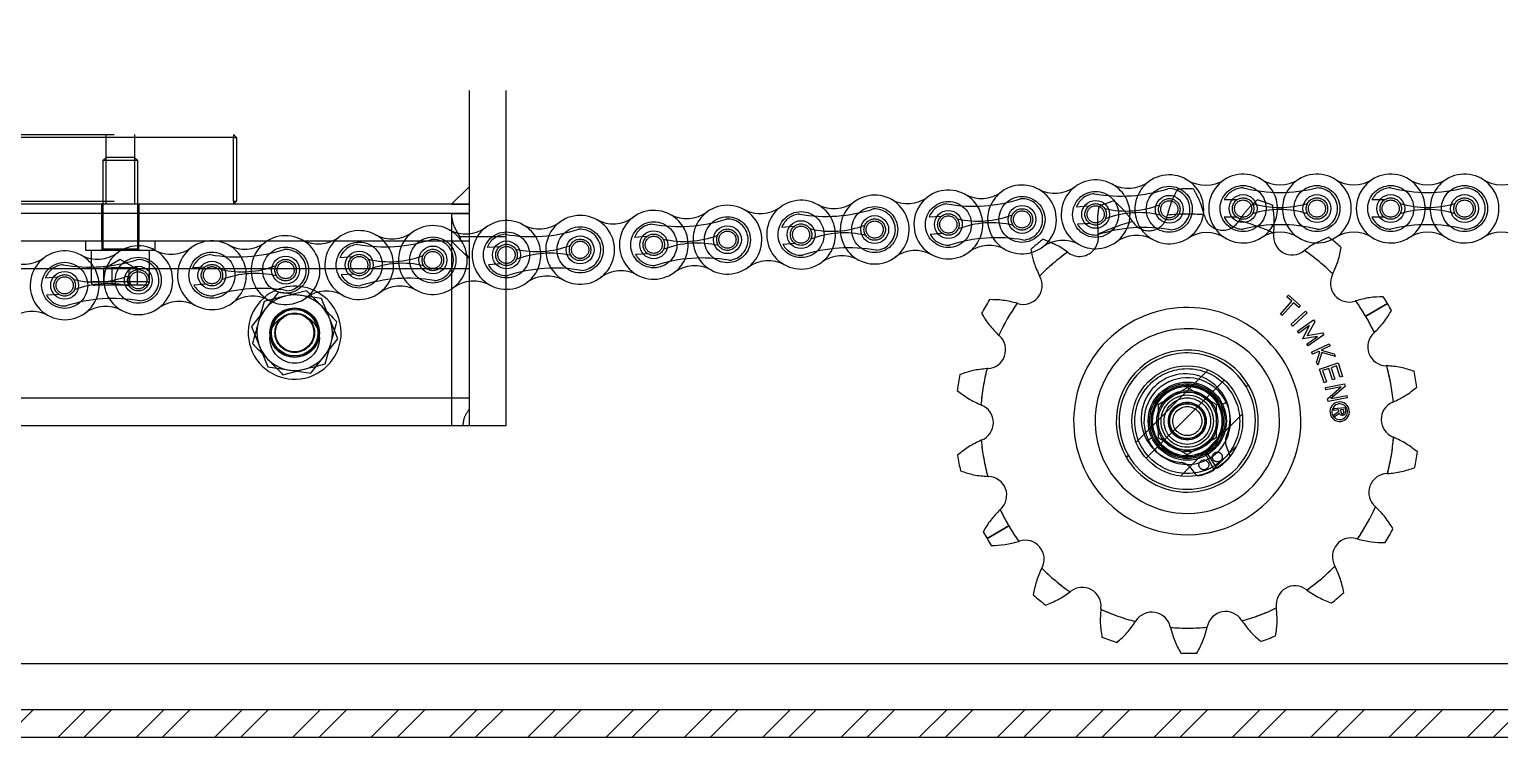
# Model space of a CAD drawing. Header units: metres. Extents: x 0 to 21025, y 0 to 14850.
# Drawn here: x 2176.4 to 2429.3, y 6190.9 to 6312.7 of the extents above; entities that cross this region are included whole.
import ezdxf

# ---------------------------------------------------------------- set-up
doc = ezdxf.new("R2010")
doc.units = ezdxf.units.M
doc.header["$LTSCALE"] = 25
doc.linetypes.add('HIDDEN2', pattern=[4.7625, 3.175, -1.5875])
for name, color, linetype in [('SHA', 7, 'Continuous'), ('SL4', 4, 'Continuous'), ('ST1', 7, 'HIDDEN2')]:
    doc.layers.add(name, color=color, linetype=linetype)
pattern_1 = [(45, (-2913.5705, 2928.034), (-6.735192, 6.735192), []), (45, (-2909.08, 2928.034), (-6.735192, 6.735192), [])]

msp = doc.modelspace()

# ---------------------------------------------------------------- hatches: boundary and pattern name
at = {"layer": 'SHA'}
h = msp.add_hatch(dxfattribs=at)
h.set_pattern_fill('ANSI32', color=256, style=0)
h.set_pattern_definition(pattern_1)
edge = h.paths.add_edge_path(flags=0)
edge.add_arc((2375.564, 6245.305), 9.525, 0, 360)
h = msp.add_hatch(dxfattribs=at)
h.set_pattern_fill('ANSI32', color=256, style=0)
h.set_pattern_definition(pattern_1)
h.paths.add_polyline_path([(1875.564, 6190.865), (2875.564, 6190.865), (2875.564, 6195.628), (1875.564, 6195.628)], flags=0)

# ---------------------------------------------------------------- linework, layer by layer
at = {"layer": 'SL4'}
for p, q in [((2216.753, 6265.886), (2215.738, 6262.273)), ((2217.559, 6266.092), (2216.753, 6265.886)), ((2224.825, 6266.922), (2226.647, 6265.056)), ((2391.618, 6263.721), (2393.566, 6265.917)), ((2393.866, 6265.651), (2391.918, 6263.455)), ((2392.691, 6266.692), (2392.963, 6266.999)), ((2393.566, 6265.917), (2392.691, 6266.692)), ((2392.963, 6266.999), (2395.011, 6265.184)), ((2394.739, 6264.877), (2393.866, 6265.651)), ((2406.271, 6263.332), (2410.008, 6265.525)), ((2391.918, 6263.455), (2391.618, 6263.721)), ((2393.437, 6261.962), (2395.904, 6264.222)), ((2396.175, 6263.926), (2393.708, 6261.666)), ((2395.011, 6265.184), (2394.739, 6264.877)), ((2395.904, 6264.222), (2396.175, 6263.926)), ((2393.708, 6261.666), (2393.437, 6261.962)), ((2394.537, 6260.774), (2397.26, 6262.719)), ((2394.77, 6260.448), (2394.537, 6260.774)), ((2396.619, 6261.766), (2394.77, 6260.448)), ((2395.434, 6259.518), (2396.619, 6261.766)), ((2397.494, 6262.391), (2396.17, 6260.016)), ((2396.17, 6260.016), (2398.846, 6260.497)), ((2397.26, 6262.719), (2397.494, 6262.391)), ((2398.846, 6260.497), (2399.077, 6260.174)), ((2227.239, 6255.145), (2228.254, 6258.757)), ((2395.46, 6259.482), (2395.434, 6259.518)), ((2397.971, 6259.872), (2395.46, 6259.482)), ((2396.124, 6258.552), (2397.971, 6259.872)), ((2396.354, 6258.229), (2396.124, 6258.552)), ((2399.077, 6260.174), (2396.354, 6258.229)), ((2396.964, 6257.154), (2399.968, 6258.627)), ((2400.144, 6258.267), (2398.614, 6257.517)), ((2399.968, 6258.627), (2400.144, 6258.267)), ((2397.14, 6256.794), (2396.964, 6257.154)), ((2398.125, 6257.277), (2397.14, 6256.794)), ((2397.826, 6255.394), (2398.391, 6257.199)), ((2398.045, 6254.947), (2397.826, 6255.394)), ((2398.72, 6257.102), (2398.045, 6254.947)), ((2398.391, 6257.199), (2398.125, 6257.277)), ((2398.614, 6257.517), (2400.83, 6256.867)), ((2401.049, 6256.42), (2398.72, 6257.102)), ((2400.83, 6256.867), (2401.049, 6256.42)), ((2219.966, 6253.289), (2223.602, 6254.217)), ((2398.333, 6254.245), (2401.504, 6255.31)), ((2399.115, 6251.915), (2398.333, 6254.245)), ((2399.914, 6254.352), (2398.85, 6253.995)), ((2398.85, 6253.995), (2399.504, 6252.046)), ((2400.568, 6252.403), (2399.914, 6254.352)), ((2401.243, 6254.799), (2400.303, 6254.483)), ((2400.303, 6254.483), (2400.957, 6252.534)), ((2401.898, 6252.849), (2401.243, 6254.799)), ((2401.504, 6255.31), (2402.287, 6252.98)), ((2402.287, 6252.98), (2401.898, 6252.849)), ((2386.098, 6251.489), (2385.677, 6251.242)), ((2399.504, 6252.046), (2399.115, 6251.915)), ((2399.331, 6251.092), (2402.617, 6251.718)), ((2399.406, 6250.698), (2399.331, 6251.092)), ((2402.057, 6251.203), (2399.406, 6250.698)), ((2399.706, 6249.124), (2402.057, 6251.203)), ((2402.706, 6251.255), (2400.282, 6249.18)), ((2400.957, 6252.534), (2400.568, 6252.403)), ((2402.617, 6251.718), (2402.706, 6251.255)), ((2399.791, 6248.678), (2399.706, 6249.124)), ((2403.077, 6249.307), (2399.791, 6248.678)), ((2400.282, 6249.18), (2403.002, 6249.701)), ((2403.002, 6249.701), (2403.077, 6249.307)), ((2400.778, 6247.48), (2402.727, 6247.654)), ((2400.807, 6247.152), (2400.778, 6247.48)), ((2401.645, 6247.227), (2400.807, 6247.152)), ((2400.836, 6246.442), (2401.669, 6246.958)), ((2400.871, 6246.045), (2400.836, 6246.442)), ((2401.746, 6246.587), (2400.871, 6246.045)), ((2401.669, 6246.958), (2401.645, 6247.227)), ((2402.444, 6247.31), (2401.956, 6247.266)), ((2401.956, 6247.266), (2401.995, 6246.825)), ((2402.257, 6246.602), (2402.285, 6246.291)), ((2402.293, 6246.292), (2402.266, 6246.603)), ((2402.483, 6246.875), (2402.444, 6247.31)), ((2402.727, 6247.654), (2402.791, 6246.929)), ((2365.452, 6239.369), (2365.03, 6239.121)), ((2341.121, 6225.085), (2344.857, 6227.279)), ((1875.564, 6203.628), (2875.564, 6203.628)), ((2875.564, 6195.628), (1875.564, 6195.628)), ((2875.564, 6190.865), (1875.564, 6190.865))]:
    msp.add_line(p, q, dxfattribs=at)
for centre, radius in [((2359.8, 6280.872), 2.399), ((2372.47, 6281.744), 2.399), ((2385.17, 6281.87), 2.399), ((2397.87, 6281.87), 2.399), ((2410.57, 6281.87), 2.398), ((2423.27, 6281.87), 2.398), ((2321.79, 6278.255), 2.398), ((2334.46, 6279.128), 2.398), ((2347.13, 6280), 2.399), ((2296.45, 6276.511), 2.399), ((2309.12, 6277.383), 2.399), ((2258.44, 6273.895), 2.398), ((2271.11, 6274.767), 2.398), ((2283.78, 6275.639), 2.399), ((2220.43, 6271.279), 2.399), ((2233.1, 6272.151), 2.399), ((2245.77, 6273.023), 2.399), ((2182.42, 6268.662), 2.398), ((2195.09, 6269.534), 2.398), ((2207.76, 6270.406), 2.398), ((2221.996, 6260.515), 4), ((2221.996, 6260.515), 3.31), ((2375.564, 6245.305), 9.525)]:
    msp.add_circle(centre, radius, dxfattribs=at)
for centre, radius, start, end in [((2347.13, 6280), 5.92, 241.5043, 126.37092), ((2359.8, 6280.872), 5.92, 61.5043, 306.37092), ((2365.449, 6291.277), 5.92, 241.5043, 306.37092), ((2372.47, 6281.744), 5.92, 241.5043, 126.37092), ((2378.72, 6291.8), 5.92, 238.13713, 303.00375), ((2385.17, 6281.87), 5.92, 57.56669, 302.43331), ((2391.52, 6291.863), 5.92, 237.56669, 302.43331), ((2397.87, 6281.87), 5.92, 237.56669, 122.43331), ((2404.22, 6291.863), 5.92, 237.56669, 302.43331), ((2410.57, 6281.87), 5.92, 57.56669, 302.43331), ((2416.92, 6291.863), 5.92, 237.56669, 302.43331), ((2423.27, 6281.87), 5.92, 237.56669, 122.43331), ((2429.62, 6291.863), 5.92, 237.56669, 302.43331), ((2309.12, 6277.383), 5.92, 61.5043, 306.37092), ((2321.79, 6278.255), 5.92, 241.5043, 126.37092), ((2327.439, 6288.661), 5.92, 241.5043, 306.37092), ((2334.46, 6279.128), 5.92, 61.5043, 306.37092), ((2340.109, 6289.533), 5.92, 241.5043, 306.37092), ((2352.779, 6290.405), 5.92, 241.5043, 306.37092), ((2271.11, 6274.767), 5.92, 241.5043, 126.37092), ((2283.78, 6275.639), 5.92, 61.5043, 306.37092), ((2289.429, 6286.045), 5.92, 241.5043, 306.37092), ((2296.45, 6276.511), 5.92, 241.5043, 126.37092), ((2302.099, 6286.917), 5.92, 241.5043, 306.37092), ((2314.769, 6287.789), 5.92, 241.5043, 306.37092), ((2245.77, 6273.023), 5.92, 241.5043, 126.37092), ((2251.419, 6283.428), 5.92, 241.5043, 306.37092), ((2258.44, 6273.895), 5.92, 61.5043, 306.37092), ((2264.089, 6284.301), 5.92, 241.5043, 306.37092), ((2276.759, 6285.173), 5.92, 241.5043, 306.37092), ((2207.76, 6270.406), 5.92, 61.5043, 306.37092), ((2213.409, 6280.812), 5.92, 241.5043, 306.37092), ((2220.43, 6271.279), 5.92, 241.5043, 126.37092), ((2226.079, 6281.684), 5.92, 241.5043, 306.37092), ((2233.1, 6272.151), 5.92, 61.5043, 306.37092), ((2238.749, 6282.556), 5.92, 241.5043, 306.37092), ((2354.151, 6270.466), 5.92, 61.5043, 126.37092), ((2366.822, 6271.338), 5.92, 61.5043, 126.37092), ((2378.919, 6271.814), 5.92, 58.13713, 123.00375), ((2391.52, 6271.877), 5.92, 57.56669, 122.43331), ((2393.633, 6277.131), 3.238, 172.91482, 307.91482), ((2375.147, 6279.429), 15.39, 352.91482, 353.39713), ((2375.564, 6245.305), 39.94, 48.44686, 51.45507), ((2404.22, 6271.877), 5.92, 57.56669, 122.43331), ((2416.92, 6271.877), 5.92, 57.56669, 122.43331), ((2429.62, 6271.877), 5.92, 57.56669, 122.43331), ((2175.399, 6278.196), 5.92, 241.5043, 306.37092), ((2182.42, 6268.662), 5.92, 61.5043, 306.37092), ((2188.069, 6279.068), 5.92, 241.5043, 306.37092), ((2195.09, 6269.534), 5.92, 241.5043, 126.37092), ((2200.739, 6279.94), 5.92, 241.5043, 306.37092), ((2316.141, 6267.85), 5.92, 61.5043, 126.37092), ((2328.811, 6268.722), 5.92, 61.5043, 126.37092), ((2341.481, 6269.594), 5.92, 61.5043, 126.37092), ((2375.564, 6245.305), 35.607, 125.31548, 135.51416), ((2345.804, 6262.005), 15.39, 52.91482, 53.39713), ((2357.037, 6276.866), 3.238, 232.91482, 323.80534), ((2405.08, 6262.435), 15.39, 127.43251, 127.91482), ((2375.564, 6245.305), 35.607, 45.31548, 55.51416), ((2278.131, 6265.233), 5.92, 61.5043, 126.37092), ((2290.801, 6266.106), 5.92, 61.5043, 126.37092), ((2303.471, 6266.978), 5.92, 61.5043, 126.37092), ((2403.428, 6269.032), 3.238, 152.91482, 287.91482), ((2386.843, 6277.514), 15.39, 332.91482, 333.39713), ((2240.121, 6262.617), 5.92, 61.5043, 126.37092), ((2252.791, 6263.489), 5.92, 61.5043, 126.37092), ((2265.461, 6264.361), 5.92, 61.5043, 126.37092), ((2347.36, 6268.626), 3.238, 252.91482, 27.91482), ((2363.82, 6277.347), 15.39, 207.43251, 207.91482), ((2202.111, 6260.001), 5.92, 61.5043, 126.37092), ((2214.781, 6260.873), 5.92, 61.5043, 126.37092), ((2221.996, 6260.515), 8, 131.74799, 21.78679), ((2221.996, 6260.515), 6.5, 125.70274, 164.30946), ((2227.451, 6261.745), 5.92, 61.5043, 126.37092), ((2221.996, 6260.515), 6.5, 44.30946, 70.84921), ((2221.996, 6260.515), 8, 21.78679, 60.39501), ((2375.564, 6245.305), 39.94, 148.44686, 152.38278), ((2375.564, 6245.305), 35.607, 145.31548, 155.51416), ((2341.887, 6250.82), 15.39, 72.91482, 73.39713), ((2409.158, 6251.307), 15.39, 107.43251, 107.91482), ((2375.564, 6245.305), 35.607, 30.41482, 35.51416), ((2375.564, 6245.305), 39.94, 30.41482, 32.38278), ((2375.564, 6245.305), 39.94, 28.44686, 30.41482), ((2176.771, 6258.257), 5.92, 61.5043, 126.37092), ((2189.441, 6259.129), 5.92, 61.5043, 126.37092), ((2221.996, 6260.515), 6.5, 344.30946, 44.30946), ((2375.564, 6245.305), 19.544, 30.41482, 210.41482), ((2375.564, 6245.305), 35.607, 25.31548, 30.41482), ((2221.996, 6260.515), 6.5, 164.30946, 224.30946), ((2375.564, 6245.305), 15.88, 30.41482, 210.41482), ((2409.863, 6258.071), 3.238, 132.91482, 267.91482), ((2397.178, 6271.714), 15.39, 312.91482, 313.39713), ((2221.996, 6260.515), 6.5, 284.30946, 344.30946), ((2341.084, 6257.573), 3.238, 272.91482, 47.91482), ((2353.57, 6271.398), 15.39, 227.43251, 227.91482), ((2221.996, 6260.515), 6.5, 224.30946, 284.30946), ((2375.564, 6245.305), 12.215, 30.41482, 210.41482), ((2375.564, 6245.305), 11.726, 30.41482, 210.41482), ((2375.564, 6245.305), 39.94, 168.44686, 172.38278), ((2375.564, 6245.305), 35.607, 165.31548, 175.51416), ((2342.032, 6238.969), 15.39, 92.91482, 93.39713), ((2375.564, 6245.305), 19.544, 210.41482, 30.41482), ((2375.564, 6245.305), 15.88, 210.41482, 30.41482), ((2409.185, 6239.455), 15.39, 87.43251, 87.91482), ((2375.564, 6245.305), 35.607, 5.31548, 15.51416), ((2375.564, 6245.305), 39.94, 8.44686, 12.38278), ((2375.564, 6245.305), 12.215, 210.41482, 30.41482), ((2375.564, 6245.305), 11.726, 210.41482, 30.41482), ((2345.972, 6262.302), 15.39, 247.43251, 247.91482), ((2338.968, 6245.04), 3.238, 292.91482, 67.91482), ((2401.788, 6246.924), 1.673, 120.41482, 300.41482), ((2401.788, 6246.924), 1.339, 120.41482, 300.41482), ((2401.788, 6246.924), 1.673, 300.41482, 120.41482), ((2401.788, 6246.924), 1.339, 300.41482, 120.41482), ((2412.16, 6245.57), 3.238, 112.91482, 247.91482), ((2404.907, 6262.729), 15.39, 292.91482, 293.39713), ((2402.239, 6246.847), 0.558, 207.79535, 274.64467), ((2402.239, 6246.847), 0.245, 185.11029, 274.05708), ((2402.239, 6246.847), 0.245, 276.11159, 6.44141), ((2402.239, 6246.847), 0.558, 275.54053, 8.48936), ((2346.221, 6227.882), 15.39, 112.91482, 113.39713), ((2375.564, 6245.305), 35.607, 185.31548, 195.51416), ((2375.564, 6245.305), 35.607, 345.31548, 355.51416), ((2405.156, 6228.309), 15.39, 67.43251, 67.91482), ((2375.564, 6245.305), 39.94, 188.44686, 192.38278), ((2375.564, 6245.305), 39.94, 348.44686, 352.38278), ((2341.943, 6251.156), 15.39, 267.43251, 267.91482), ((2341.266, 6232.54), 3.238, 312.91482, 87.91482), ((2410.044, 6233.038), 3.238, 92.91482, 227.91482), ((2409.097, 6251.642), 15.39, 272.91482, 273.39713), ((2353.95, 6218.897), 15.39, 132.91482, 133.39713), ((2375.564, 6245.305), 35.607, 205.31548, 210.41482), ((2375.564, 6245.305), 35.607, 325.31548, 335.51416), ((2397.559, 6219.213), 15.39, 47.43251, 47.91482), ((2375.564, 6245.305), 39.94, 208.44686, 210.41482), ((2375.564, 6245.305), 39.94, 210.41482, 212.38278), ((2375.564, 6245.305), 35.607, 210.41482, 215.51416), ((2403.769, 6221.985), 3.238, 72.91482, 207.91482), ((2409.242, 6239.791), 15.39, 252.91482, 253.39713), ((2375.564, 6245.305), 39.94, 328.44686, 332.38278), ((2341.97, 6239.304), 15.39, 287.43251, 287.91482), ((2347.7, 6221.579), 3.238, 332.91482, 107.91482), ((2364.286, 6213.097), 15.39, 152.91482, 153.39713), ((2375.564, 6245.305), 35.607, 225.31548, 235.51416), ((2375.564, 6245.305), 35.607, 305.31548, 315.51416), ((2387.308, 6213.264), 15.39, 27.43251, 27.91482), ((2375.564, 6245.305), 39.94, 228.44686, 232.38278), ((2346.049, 6228.176), 15.39, 307.43251, 307.91482), ((2357.496, 6213.48), 3.238, 352.91482, 127.91482), ((2394.092, 6213.745), 3.238, 52.91482, 187.91482), ((2405.325, 6228.605), 15.39, 232.91482, 233.39713), ((2375.564, 6245.305), 39.94, 308.44686, 312.38278), ((2375.982, 6211.182), 15.39, 172.91482, 173.39713), ((2375.564, 6245.305), 35.607, 245.31548, 255.51416), ((2369.47, 6209.219), 3.238, 12.91482, 147.91482), ((2382.18, 6209.311), 3.238, 32.91482, 167.91482), ((2375.564, 6245.305), 35.607, 285.31548, 295.51416), ((2375.641, 6211.18), 15.39, 7.43251, 7.91482), ((2353.687, 6219.114), 15.39, 327.43251, 327.91482), ((2387.627, 6213.383), 15.39, 192.91482, 193.39713), ((2375.564, 6245.305), 35.607, 265.31548, 275.51416), ((2363.964, 6213.211), 15.39, 347.43251, 347.91482), ((2397.818, 6219.434), 15.39, 212.91482, 213.39713), ((2375.564, 6245.305), 39.94, 248.44686, 252.38278), ((2375.564, 6245.305), 39.94, 288.44686, 292.38278), ((2375.564, 6245.305), 39.94, 268.44686, 272.38278)]:
    msp.add_arc(centre, radius, start, end, dxfattribs=at)
for points, knots in [([(2354.98, 6274.36), (2354.309, 6274.836), (2353.417, 6275.467), (2352.443, 6275.86), (2352.202, 6275.958)], [0, 0, 0, 0, 0.7528329, 1, 1, 1, 1]), ([(2397.923, 6276.046), (2397.871, 6276.023), (2397.094, 6275.683), (2396.386, 6275.152), (2395.725, 6274.655)], [0, 0, 0, 0, 0.06627545, 1, 1, 1, 1]), ([(2348.745, 6274.389), (2348.878, 6273.755), (2349.174, 6272.347), (2349.811, 6270.998), (2350.161, 6270.257)], [0, 0, 0, 0, 0.4502834, 1, 1, 1, 1]), ([(2400.603, 6270.622), (2400.939, 6271.368), (2401.612, 6272.862), (2401.908, 6274.416), (2402.057, 6275.194)], [0, 0, 0, 0, 0.4994593, 1, 1, 1, 1]), ([(2346.284, 6265.568), (2345.491, 6265.769), (2343.903, 6266.172), (2342.321, 6266.194), (2341.529, 6266.205)], [0, 0, 0, 0, 0.4994786, 1, 1, 1, 1]), ([(2409.293, 6266.696), (2408.502, 6266.673), (2406.921, 6266.628), (2405.338, 6266.203), (2404.548, 6265.99)], [0, 0, 0, 0, 0.5001332, 1, 1, 1, 1]), ([(2226.647, 6265.056), (2226.885, 6264.812), (2227.773, 6263.903), (2228.637, 6263.018), (2229.268, 6262.37)], [0, 0, 0, 0, 0.2686336, 1, 1, 1, 1]), ([(2340.175, 6263.82), (2340.59, 6263.146), (2341.42, 6261.799), (2342.58, 6260.642), (2343.159, 6260.063)], [0, 0, 0, 0, 0.5003717, 1, 1, 1, 1]), ([(2407.752, 6260.531), (2408.323, 6261.117), (2409.465, 6262.291), (2410.276, 6263.65), (2410.682, 6264.33)], [0, 0, 0, 0, 0.4990977, 1, 1, 1, 1]), ([(2215.738, 6262.273), (2215.714, 6262.188), (2215.371, 6260.967), (2215.035, 6259.772), (2214.723, 6258.66)], [0, 0, 0, 0, 0.07021477, 1, 1, 1, 1]), ([(2228.254, 6258.757), (2228.278, 6258.843), (2228.62, 6260.063), (2228.956, 6261.259), (2229.268, 6262.37)], [0, 0, 0, 0, 0.0702148, 1, 1, 1, 1]), ([(2214.723, 6258.66), (2214.943, 6258.435), (2215.798, 6257.559), (2216.685, 6256.65), (2217.344, 6255.975)], [0, 0, 0, 0, 0.25755135, 1, 1, 1, 1]), ([(2217.344, 6255.975), (2217.583, 6255.731), (2218.47, 6254.822), (2219.334, 6253.937), (2219.966, 6253.289)], [0, 0, 0, 0, 0.2686336, 1, 1, 1, 1]), ([(2223.602, 6254.217), (2223.688, 6254.239), (2224.916, 6254.552), (2226.12, 6254.859), (2227.239, 6255.145)], [0, 0, 0, 0, 0.07021477, 1, 1, 1, 1]), ([(2341.12, 6254.332), (2340.306, 6254.249), (2338.676, 6254.085), (2337.181, 6253.565), (2336.433, 6253.304)], [0, 0, 0, 0, 0.49946402, 1, 1, 1, 1]), ([(2414.575, 6253.87), (2413.823, 6254.12), (2412.322, 6254.618), (2410.69, 6254.759), (2409.874, 6254.829)], [0, 0, 0, 0, 0.5005334, 1, 1, 1, 1]), ([(2335.977, 6250.6), (2336.598, 6250.108), (2337.838, 6249.126), (2339.324, 6248.435), (2340.066, 6248.09)], [0, 0, 0, 0, 0.5005125, 1, 1, 1, 1]), ([(2411.018, 6248.604), (2411.755, 6248.96), (2413.23, 6249.672), (2414.457, 6250.671), (2415.071, 6251.172)], [0, 0, 0, 0, 0.4991241, 1, 1, 1, 1]), ([(2340.11, 6242.007), (2339.373, 6241.651), (2337.898, 6240.939), (2336.672, 6239.939), (2336.057, 6239.438)], [0, 0, 0, 0, 0.4991241, 1, 1, 1, 1]), ([(2415.152, 6240.011), (2414.531, 6240.503), (2413.29, 6241.484), (2411.805, 6242.175), (2411.063, 6242.52)], [0, 0, 0, 0, 0.5005125, 1, 1, 1, 1]), ([(2336.553, 6236.741), (2337.305, 6236.491), (2338.806, 6235.993), (2340.439, 6235.852), (2341.254, 6235.781)], [0, 0, 0, 0, 0.5005336, 1, 1, 1, 1]), ([(2410.009, 6236.279), (2410.823, 6236.361), (2412.453, 6236.526), (2413.947, 6237.046), (2414.695, 6237.306)], [0, 0, 0, 0, 0.49946402, 1, 1, 1, 1]), ([(2343.376, 6230.079), (2342.806, 6229.494), (2341.663, 6228.32), (2340.852, 6226.961), (2340.447, 6226.28)], [0, 0, 0, 0, 0.4990975, 1, 1, 1, 1]), ([(2410.954, 6226.791), (2410.538, 6227.465), (2409.708, 6228.812), (2408.549, 6229.969), (2407.969, 6230.547)], [0, 0, 0, 0, 0.50037174, 1, 1, 1, 1]), ([(2404.844, 6225.043), (2405.637, 6224.841), (2407.225, 6224.439), (2408.807, 6224.416), (2409.599, 6224.405)], [0, 0, 0, 0, 0.4994786, 1, 1, 1, 1]), ([(2341.835, 6223.915), (2342.626, 6223.937), (2344.208, 6223.982), (2345.79, 6224.408), (2346.581, 6224.621)], [0, 0, 0, 0, 0.5001332, 1, 1, 1, 1]), ([(2350.525, 6219.989), (2350.189, 6219.243), (2349.517, 6217.749), (2349.22, 6216.194), (2349.071, 6215.417)], [0, 0, 0, 0, 0.4994593, 1, 1, 1, 1]), ([(2402.487, 6215.803), (2402.327, 6216.578), (2402.008, 6218.128), (2401.314, 6219.612), (2400.967, 6220.354)], [0, 0, 0, 0, 0.5001333, 1, 1, 1, 1]), ([(2351.185, 6213.669), (2351.921, 6213.96), (2353.392, 6214.544), (2354.733, 6215.485), (2355.403, 6215.955)], [0, 0, 0, 0, 0.5001515, 1, 1, 1, 1]), ([(2396.148, 6216.25), (2396.825, 6215.79), (2398.179, 6214.868), (2399.658, 6214.306), (2400.398, 6214.025)], [0, 0, 0, 0, 0.4994185, 1, 1, 1, 1]), ([(2360.694, 6212.952), (2360.633, 6212.136), (2360.513, 6210.502), (2360.765, 6208.94), (2360.892, 6208.158)], [0, 0, 0, 0, 0.49948, 1, 1, 1, 1]), ([(2390.773, 6208.374), (2390.888, 6209.157), (2391.118, 6210.723), (2390.974, 6212.355), (2390.902, 6213.17)], [0, 0, 0, 0, 0.5002609, 1, 1, 1, 1]), ([(2363.476, 6207.239), (2364.068, 6207.765), (2365.25, 6208.816), (2366.189, 6210.159), (2366.657, 6210.83)], [0, 0, 0, 0, 0.5005288, 1, 1, 1, 1]), ([(2372.656, 6209.817), (2372.879, 6209.029), (2373.324, 6207.453), (2374.095, 6206.071), (2374.482, 6205.38)], [0, 0, 0, 0, 0.4994271, 1, 1, 1, 1]), ([(2377.225, 6205.4), (2377.601, 6206.097), (2378.352, 6207.489), (2378.775, 6209.072), (2378.986, 6209.863)], [0, 0, 0, 0, 0.500514, 1, 1, 1, 1]), ([(2384.969, 6210.962), (2385.447, 6210.299), (2386.405, 6208.97), (2387.602, 6207.936), (2388.202, 6207.418)], [0, 0, 0, 0, 0.4990977, 1, 1, 1, 1])]:
    msp.add_open_spline(points, degree=3, knots=knots, dxfattribs=at)
at = {"layer": 'ST1'}
for p, q in [((2251.996, 6421.215), (2251.996, 6244.515)), ((2258.346, 6421.215), (2258.346, 6244.515)), ((1992.496, 6294.615), (2211.496, 6294.615)), ((2211.496, 6294.115), (1992.496, 6294.115)), ((2189.496, 6294.615), (2189.496, 6282.615)), ((2194.496, 6282.615), (2194.496, 6294.615)), ((2211.496, 6294.615), (2211.996, 6294.115)), ((2211.496, 6294.615), (2211.496, 6294.115)), ((2211.496, 6283.115), (2211.496, 6294.115)), ((2211.496, 6294.115), (2211.996, 6294.115)), ((2211.996, 6294.115), (2211.996, 6283.115)), ((2189.55, 6290.665), (2188.996, 6290.111)), ((2194.996, 6290.111), (2188.996, 6290.111)), ((2188.996, 6290.111), (2188.996, 6274.915)), ((2194.441, 6290.665), (2189.55, 6290.665)), ((2194.996, 6290.111), (2194.441, 6290.665)), ((2194.996, 6274.915), (2194.996, 6290.111)), ((2251.996, 6285.615), (2248.996, 6282.615)), ((2251.996, 6285.615), (2251.996, 6282.615)), ((2384.063, 6283.346), (2381.939, 6283.346)), ((2409.463, 6283.346), (2407.339, 6283.346)), ((2251.996, 6281.023), (1961.996, 6281.023)), ((2251.996, 6282.615), (1990.096, 6282.615)), ((1992.496, 6283.115), (2211.496, 6283.115)), ((2188.746, 6282.615), (2188.746, 6276.265)), ((2195.246, 6276.265), (2195.246, 6282.615)), ((2211.496, 6283.115), (2211.996, 6283.115)), ((2211.496, 6282.615), (2211.996, 6283.115)), ((2211.496, 6283.115), (2211.496, 6282.615)), ((2248.996, 6282.615), (2251.996, 6282.615)), ((2248.996, 6281.023), (2248.996, 6276.265)), ((2248.996, 6281.023), (2251.996, 6281.023)), ((2251.996, 6282.615), (2251.996, 6244.515)), ((2358.595, 6282.268), (2356.476, 6282.122)), ((2307.914, 6278.78), (2305.796, 6278.634)), ((2333.254, 6280.524), (2331.136, 6280.378)), ((2358.797, 6279.323), (2356.678, 6279.177)), ((2384.063, 6280.394), (2381.939, 6280.394)), ((2409.463, 6280.394), (2407.339, 6280.394)), ((2251.996, 6276.265), (1951.996, 6276.265)), ((2185.996, 6276.265), (2185.996, 6274.665)), ((2188.796, 6276.265), (2188.796, 6274.665)), ((2195.196, 6274.665), (2195.196, 6276.265)), ((2197.996, 6274.665), (2197.996, 6276.265)), ((2251.996, 6276.265), (2248.996, 6276.265)), ((2248.996, 6276.265), (2248.996, 6271.503)), ((2251.996, 6273.265), (2248.996, 6276.265)), ((2250.554, 6276.329), (2250.459, 6277.015)), ((2251.996, 6277.015), (2250.459, 6277.015)), ((2258.346, 6277.015), (2251.996, 6277.015)), ((2282.574, 6277.036), (2280.456, 6276.89)), ((2308.117, 6275.835), (2305.998, 6275.689)), ((2333.457, 6277.579), (2331.338, 6277.433)), ((2352.202, 6275.958), (2350.73, 6276.586)), ((2399.943, 6276.942), (2397.923, 6276.046)), ((2197.996, 6274.665), (2185.996, 6274.665)), ((2186.996, 6274.665), (2186.996, 6269.265)), ((2189.041, 6274.915), (2194.95, 6274.915)), ((2191.996, 6273.114), (2189.486, 6271.665)), ((2194.506, 6271.665), (2191.996, 6273.114)), ((2196.996, 6269.265), (2196.996, 6274.665)), ((2231.894, 6273.547), (2229.776, 6273.401)), ((2251.996, 6273.356), (2251.465, 6274.202)), ((2257.234, 6275.291), (2255.116, 6275.146)), ((2282.777, 6274.091), (2280.658, 6273.945)), ((2348.641, 6274.807), (2348.745, 6274.389)), ((2251.996, 6271.503), (1951.996, 6271.503)), ((2189.097, 6271.665), (2189.822, 6271.665)), ((2189.097, 6271.665), (2189.097, 6268.665)), ((2189.822, 6271.665), (2190.547, 6271.665)), ((2191.996, 6271.665), (2190.547, 6271.665)), ((2190.547, 6271.665), (2190.547, 6268.665)), ((2193.445, 6271.665), (2191.996, 6271.665)), ((2193.445, 6271.665), (2193.445, 6268.665)), ((2194.169, 6271.665), (2193.445, 6271.665)), ((2194.894, 6271.665), (2194.169, 6271.665)), ((2194.894, 6271.665), (2194.894, 6268.665)), ((2206.554, 6271.803), (2204.436, 6271.657)), ((2232.097, 6270.602), (2229.978, 6270.456)), ((2251.996, 6271.503), (2248.996, 6271.503)), ((2248.996, 6271.503), (2248.996, 6249.273)), ((2257.437, 6272.346), (2255.318, 6272.201)), ((2181.214, 6270.059), (2179.096, 6269.913)), ((2196.984, 6269.265), (2187.007, 6269.265)), ((2196.396, 6268.665), (2187.596, 6268.665)), ((2206.757, 6268.858), (2204.638, 6268.712)), ((2181.417, 6267.114), (2179.298, 6266.968)), ((2219.21, 6267.485), (2214.567, 6261.588)), ((2226.639, 6266.413), (2219.21, 6267.485)), ((2224.026, 6267.741), (2220.389, 6266.814)), ((2229.424, 6259.443), (2226.639, 6266.413)), ((2410.008, 6265.525), (2406.271, 6263.332)), ((2214.567, 6261.588), (2217.353, 6254.618)), ((2224.781, 6253.546), (2229.424, 6259.443)), ((2217.353, 6254.618), (2224.781, 6253.546)), ((2375.564, 6251.079), (2378.064, 6249.635)), ((2385.677, 6251.242), (2386.098, 6251.489)), ((2251.996, 6249.273), (1957.238, 6249.273)), ((2251.996, 6249.273), (2248.996, 6249.273)), ((2248.996, 6249.273), (2248.996, 6244.515)), ((2370.564, 6248.192), (2373.064, 6249.635)), ((2381.413, 6248.084), (2382.295, 6248.504)), ((2382.295, 6248.504), (2381.413, 6248.084)), ((2251.996, 6244.515), (1961.996, 6244.515)), ((2258.346, 6244.515), (2251.996, 6244.515)), ((2368.833, 6242.107), (2369.716, 6242.526)), ((2369.716, 6242.526), (2368.833, 6242.107)), ((2375.564, 6239.532), (2373.064, 6240.975)), ((2380.564, 6242.419), (2378.064, 6240.975)), ((2382.834, 6239.678), (2382.311, 6240.915)), ((2365.03, 6239.121), (2365.452, 6239.369)), ((2380.207, 6236.903), (2378.563, 6239.879)), ((2378.841, 6240.042), (2380.638, 6237.156)), ((2376.109, 6237.274), (2376.934, 6236.215)), ((2344.857, 6227.279), (2341.121, 6225.085)), ((1875.564, 6203.628), (2875.564, 6203.628))]:
    msp.add_line(p, q, dxfattribs=at)
at = {"layer": 'ST1', "flags": 128}
msp.add_lwpolyline([(2399.943, 6276.942), (2400.214, 6276.732), (2400.452, 6276.543)], dxfattribs=at)
at = {"layer": 'ST1'}
for centre, radius in [((2372.47, 6281.744), 3.96), ((2385.17, 6281.87), 3.96), ((2397.87, 6281.87), 3.96), ((2410.57, 6281.87), 3.96), ((2423.27, 6281.87), 3.96), ((2347.13, 6280), 3.96), ((2359.8, 6280.872), 3.96), ((2372.47, 6281.744), 1.845), ((2372.47, 6281.744), 1.476), ((2385.17, 6281.87), 1.845), ((2385.17, 6281.87), 1.845), ((2385.17, 6281.87), 1.476), ((2397.87, 6281.87), 1.845), ((2397.87, 6281.87), 1.476), ((2410.57, 6281.87), 1.845), ((2410.57, 6281.87), 1.476), ((2423.27, 6281.87), 1.845), ((2423.27, 6281.87), 1.476), ((2309.12, 6277.383), 3.96), ((2321.79, 6278.255), 3.96), ((2334.46, 6279.128), 3.96), ((2334.46, 6279.128), 1.845), ((2347.13, 6280), 1.845), ((2347.13, 6280), 1.476), ((2359.8, 6280.872), 1.845), ((2359.8, 6280.872), 1.476), ((2271.11, 6274.767), 3.96), ((2283.78, 6275.639), 3.96), ((2296.45, 6276.511), 3.96), ((2296.45, 6276.511), 1.845), ((2309.12, 6277.383), 1.845), ((2309.12, 6277.383), 1.476), ((2321.79, 6278.255), 1.845), ((2321.79, 6278.255), 1.476), ((2334.46, 6279.128), 1.476), ((2233.1, 6272.151), 3.96), ((2245.77, 6273.023), 3.96), ((2258.44, 6273.895), 3.96), ((2258.44, 6273.895), 1.845), ((2271.11, 6274.767), 1.845), ((2271.11, 6274.767), 1.476), ((2283.78, 6275.639), 1.845), ((2283.78, 6275.639), 1.476), ((2296.45, 6276.511), 1.476), ((2195.09, 6269.534), 3.96), ((2207.76, 6270.406), 3.96), ((2220.43, 6271.279), 3.96), ((2220.43, 6271.279), 1.845), ((2233.1, 6272.151), 1.845), ((2233.1, 6272.151), 1.476), ((2245.77, 6273.023), 1.845), ((2245.77, 6273.023), 1.476), ((2258.44, 6273.895), 1.476), ((2182.42, 6268.662), 3.96), ((2182.42, 6268.662), 1.845), ((2195.09, 6269.534), 1.845), ((2195.09, 6269.534), 1.476), ((2207.76, 6270.406), 1.845), ((2207.76, 6270.406), 1.476), ((2220.43, 6271.279), 1.476), ((2182.42, 6268.662), 1.476), ((2221.996, 6260.515), 4.25), ((2221.996, 6259.515), 4.25), ((2221.996, 6260.515), 4.2), ((2221.996, 6260.515), 3.4), ((2375.564, 6245.305), 9.025), ((2375.564, 6245.305), 6.725), ((2375.564, 6245.305), 6.475), ((2375.564, 6245.305), 6.2), ((2375.564, 6245.305), 6), ((2375.564, 6245.305), 5.975), ((2375.564, 6245.305), 5.25), ((2375.564, 6245.305), 5), ((2375.564, 6245.305), 4.5), ((2375.564, 6245.305), 4), ((2375.564, 6245.305), 3.25), ((2375.564, 6245.305), 3.2), ((2375.564, 6245.305), 3), ((2375.564, 6245.305), 2.5), ((2378.418, 6237.778), 0.85), ((2380.746, 6239.145), 0.85)]:
    msp.add_circle(centre, radius, dxfattribs=at)
for centre, radius, start, end in [((2359.8, 6280.872), 5.92, 306.37085, 61.50437), ((2372.47, 6281.744), 5.92, 126.37092, 241.5043), ((2385.17, 6281.87), 5.92, 302.43324, 57.56676), ((2397.87, 6281.87), 5.92, 122.43328, 237.56672), ((2410.57, 6281.87), 5.92, 302.43324, 57.56676), ((2423.27, 6281.87), 5.92, 122.43328, 237.56672), ((2338.797, 6308.592), 26.322, 259.97776, 287.89746), ((2334.46, 6279.128), 5.92, 306.37085, 61.50437), ((2347.13, 6280), 5.92, 126.37089, 241.50433), ((2347.13, 6280), 3.552, 273.93761, 93.93761), ((2359.8, 6280.872), 3.552, 93.93761, 159.38425), ((2364.137, 6310.336), 26.322, 259.97776, 287.89746), ((2375.564, 6245.305), 39.94, 108.44686, 112.38278), ((2372.47, 6281.744), 3.552, 273.93761, 93.93761), ((2375.564, 6245.305), 39.94, 88.44686, 92.38278), ((2385.17, 6281.87), 3.552, 90, 155.44664), ((2391.52, 6310.967), 26.322, 256.04015, 283.95985), ((2375.564, 6245.305), 39.94, 68.44686, 72.38278), ((2397.87, 6281.87), 3.552, 270, 90), ((2410.57, 6281.87), 3.552, 90, 155.44664), ((2416.92, 6310.967), 26.322, 256.04015, 283.95985), ((2423.27, 6281.87), 3.552, 270, 90), ((2283.78, 6275.639), 5.92, 306.37085, 61.50437), ((2296.45, 6276.511), 5.92, 126.37089, 241.50433), ((2309.12, 6277.383), 3.552, 93.93761, 159.38425), ((2313.457, 6306.847), 26.322, 259.97776, 287.89746), ((2309.12, 6277.383), 5.92, 306.37085, 61.50437), ((2321.79, 6278.255), 5.92, 126.37089, 241.50433), ((2321.79, 6278.255), 3.552, 273.93761, 93.93761), ((2334.46, 6279.128), 3.552, 93.93761, 159.38425), ((2339.672, 6295.877), 16.175, 256.93061, 290.94461), ((2365.012, 6297.622), 16.175, 256.93061, 290.94461), ((2367.258, 6264.994), 16.175, 76.93061, 110.94461), ((2368.948, 6281.299), 3.238, 212.91482, 347.91482), ((2387.164, 6277.399), 15.39, 167.43251, 167.91482), ((2375.564, 6245.305), 35.607, 85.31548, 95.51416), ((2375.564, 6245.305), 35.607, 85.31548, 95.51416), ((2363.501, 6277.228), 15.39, 12.91482, 13.39713), ((2381.658, 6281.391), 3.238, 192.91482, 327.91482), ((2391.52, 6298.223), 16.175, 252.993, 287.007), ((2391.52, 6265.518), 16.175, 72.993, 107.007), ((2416.92, 6298.223), 16.175, 252.993, 287.007), ((2416.92, 6265.518), 16.175, 72.993, 107.007), ((2262.777, 6303.359), 26.322, 259.97776, 287.89746), ((2258.44, 6273.895), 5.92, 306.37089, 61.50433), ((2271.11, 6274.767), 5.92, 126.37089, 241.50433), ((2271.11, 6274.767), 3.552, 273.93761, 93.93761), ((2283.78, 6275.639), 3.552, 93.93761, 159.38425), ((2288.117, 6305.103), 26.322, 259.97776, 287.89746), ((2296.45, 6276.511), 3.552, 273.93761, 93.93761), ((2314.332, 6294.133), 16.175, 256.93061, 290.94461), ((2341.918, 6263.25), 16.175, 76.93061, 110.94461), ((2359.8, 6280.872), 3.552, 208.49097, 273.93761), ((2368.133, 6252.28), 26.322, 79.97776, 107.89746), ((2375.564, 6245.305), 35.607, 105.31548, 115.51416), ((2375.564, 6245.305), 35.607, 105.31548, 115.51416), ((2353.31, 6271.177), 15.39, 32.91482, 33.39713), ((2385.17, 6281.87), 3.552, 204.55336, 270), ((2397.441, 6271.496), 15.39, 147.43251, 147.91482), ((2375.564, 6245.305), 35.607, 65.31548, 75.51416), ((2375.564, 6245.305), 35.607, 65.31548, 75.51416), ((2391.52, 6252.774), 26.322, 76.04015, 103.95985), ((2410.57, 6281.87), 3.552, 204.55336, 270), ((2416.92, 6252.774), 26.322, 76.04015, 103.95985), ((2207.76, 6270.406), 5.92, 306.37089, 61.50433), ((2220.43, 6271.279), 5.92, 126.37089, 241.50433), ((2233.1, 6272.151), 3.552, 93.93761, 159.38425), ((2237.437, 6301.615), 26.322, 259.97776, 287.89746), ((2233.1, 6272.151), 5.92, 306.37089, 61.50433), ((2245.77, 6273.023), 5.92, 126.37089, 241.50433), ((2245.77, 6273.023), 3.552, 273.93761, 93.93761), ((2258.44, 6273.895), 3.552, 93.93761, 159.38425), ((2288.992, 6292.389), 16.175, 256.93061, 290.94461), ((2291.238, 6259.761), 16.175, 76.93061, 110.94461), ((2309.12, 6277.383), 3.552, 208.49097, 273.93761), ((2316.578, 6261.506), 16.175, 76.93061, 110.94461), ((2334.46, 6279.128), 3.552, 208.49097, 273.93761), ((2342.793, 6250.536), 26.322, 79.97776, 107.89746), ((2375.564, 6245.305), 39.94, 128.44686, 132.38278), ((2357.037, 6276.866), 3.238, 323.80534, 7.91482), ((2375.487, 6279.431), 15.39, 187.43251, 187.91482), ((2186.757, 6298.126), 26.322, 259.97776, 287.89746), ((2182.42, 6268.662), 5.92, 306.37085, 61.50437), ((2188.746, 6274.915), 0.25, 270, 0), ((2195.09, 6269.534), 5.92, 126.37089, 241.50433), ((2195.09, 6269.534), 3.552, 273.93761, 93.93761), ((2195.246, 6274.915), 0.25, 180, 270), ((2207.76, 6270.406), 3.552, 93.93761, 159.38425), ((2212.097, 6299.871), 26.322, 259.97776, 287.89746), ((2220.43, 6271.279), 3.552, 273.93761, 93.93761), ((2238.312, 6288.9), 16.175, 256.93061, 290.94461), ((2263.652, 6290.645), 16.175, 256.93061, 290.94461), ((2265.898, 6258.017), 16.175, 76.93061, 110.94461), ((2283.78, 6275.639), 3.552, 208.49097, 273.93761), ((2292.113, 6247.047), 26.322, 79.97776, 107.89746), ((2317.453, 6248.791), 26.322, 79.97776, 107.89746), ((2375.564, 6245.305), 35.607, 125.31548, 135.51416), ((2375.564, 6245.305), 35.607, 45.31548, 55.51416), ((2182.42, 6268.662), 3.552, 93.93761, 159.38425), ((2212.972, 6287.156), 16.175, 256.93061, 290.94461), ((2215.218, 6254.529), 16.175, 76.93061, 110.94461), ((2240.558, 6256.273), 16.175, 76.93061, 110.94461), ((2258.44, 6273.895), 3.552, 208.49097, 273.93761), ((2266.773, 6245.303), 26.322, 79.97776, 107.89746), ((2187.632, 6285.412), 16.175, 256.93061, 290.94461), ((2189.878, 6252.785), 16.175, 76.93061, 110.94461), ((2187.596, 6269.265), 0.6, 180, 270), ((2196.396, 6269.265), 0.6, 270, 0), ((2207.76, 6270.406), 3.552, 208.49097, 273.93761), ((2216.093, 6241.814), 26.322, 79.97776, 107.89746), ((2221.996, 6260.515), 8, 60.39501, 131.74799), ((2233.1, 6272.151), 3.552, 208.49097, 273.93761), ((2241.433, 6243.559), 26.322, 79.97776, 107.89746), ((2182.42, 6268.662), 3.552, 208.49097, 273.93761), ((2190.753, 6240.07), 26.322, 79.97776, 107.89746), ((2221.996, 6260.515), 6.5, 104.30946, 125.70274), ((2221.996, 6260.515), 6.5, 70.84921, 104.30946), ((2375.564, 6245.305), 35.607, 145.31548, 155.51416), ((2375.564, 6245.305), 35.607, 30.41482, 35.51416), ((2375.564, 6245.305), 35.607, 25.31548, 30.41482), ((2375.564, 6245.305), 11.726, 30.41482, 210.41482), ((2375.564, 6245.305), 35.607, 165.31548, 175.51416), ((2375.282, 6245.785), 7.643, 336.92127, 263.90837), ((2375.564, 6245.305), 35.607, 5.31548, 15.51416), ((2375.564, 6245.305), 11.726, 210.41482, 30.41482), ((2375.564, 6245.305), 7.452, 25.41482, 205.41482), ((2375.564, 6245.305), 7.452, 25.41482, 205.41482), ((2375.564, 6245.305), 6.2, 301.90707, 298.92257), ((2375.564, 6245.305), 7.452, 205.41482, 25.41482), ((2375.564, 6245.305), 7.452, 205.41482, 25.41482), ((2384.52, 6241.849), 2.398, 156.92127, 202.91482), ((2375.564, 6245.305), 35.607, 185.31548, 195.51416), ((2375.564, 6245.305), 35.607, 345.31548, 355.51416), ((2374.217, 6235.8), 2.398, 37.91482, 83.90837), ((2375.564, 6245.305), 9.6, 301.90707, 318.02464), ((2382.144, 6239.386), 0.75, 318.02464, 22.91482), ((2377.526, 6236.675), 0.75, 217.91482, 282.805), ((2375.564, 6245.305), 9.6, 282.805, 298.92257), ((2375.564, 6245.305), 35.607, 205.31548, 210.41482), ((2375.564, 6245.305), 35.607, 325.31548, 335.51416), ((2375.564, 6245.305), 35.607, 210.41482, 215.51416), ((2375.564, 6245.305), 35.607, 225.31548, 235.51416), ((2375.564, 6245.305), 35.607, 305.31548, 315.51416), ((2375.564, 6245.305), 35.607, 245.31548, 255.51416), ((2375.564, 6245.305), 35.607, 285.31548, 295.51416), ((2375.564, 6245.305), 35.607, 265.31548, 275.51416)]:
    msp.add_arc(centre, radius, start, end, dxfattribs=at)
for points, knots in [([(2366.159, 6279.648), (2365.681, 6280.312), (2364.723, 6281.641), (2363.526, 6282.675), (2362.926, 6283.193)], [0, 0, 0, 0, 0.4990977, 1, 1, 1, 1]), ([(2373.904, 6285.211), (2373.527, 6284.514), (2372.776, 6283.122), (2372.354, 6281.539), (2372.143, 6280.748)], [0, 0, 0, 0, 0.500514, 1, 1, 1, 1]), ([(2378.472, 6280.794), (2378.25, 6281.581), (2377.805, 6283.158), (2377.033, 6284.539), (2376.647, 6285.231)], [0, 0, 0, 0, 0.4994271, 1, 1, 1, 1]), ([(2387.652, 6283.372), (2387.06, 6282.846), (2385.878, 6281.795), (2384.94, 6280.452), (2384.471, 6279.781)], [0, 0, 0, 0, 0.5005288, 1, 1, 1, 1]), ([(2250.459, 6277.015), (2249.961, 6277.824), (2249.192, 6279.071), (2249.047, 6280.515), (2248.996, 6281.023)], [0, 0, 0, 0, 0.6481438, 1, 1, 1, 1]), ([(2360.355, 6282.236), (2360.24, 6281.453), (2360.01, 6279.888), (2360.155, 6278.256), (2360.227, 6277.44)], [0, 0, 0, 0, 0.5002609, 1, 1, 1, 1]), ([(2390.435, 6277.659), (2390.495, 6278.475), (2390.616, 6280.109), (2390.363, 6281.671), (2390.237, 6282.453)], [0, 0, 0, 0, 0.49948, 1, 1, 1, 1]), ([(2220.389, 6266.814), (2220.303, 6266.792), (2219.347, 6266.548), (2218.411, 6266.309), (2217.559, 6266.092)], [0, 0, 0, 0, 0.090245, 1, 1, 1, 1]), ([(2224.026, 6267.741), (2224.244, 6267.517), (2224.506, 6267.249), (2224.779, 6266.969), (2224.825, 6266.922)], [0, 0, 0, 0, 0.8321151, 1, 1, 1, 1]), ([(2373.064, 6249.635), (2373.123, 6249.67), (2373.968, 6250.157), (2374.795, 6250.635), (2375.564, 6251.079)], [0, 0, 0, 0, 0.0702006, 1, 1, 1, 1]), ([(2370.564, 6248.192), (2370.564, 6247.95), (2370.564, 6247.009), (2370.564, 6246.031), (2370.564, 6245.305)], [0, 0, 0, 0, 0.2575513, 1, 1, 1, 1]), ([(2378.064, 6249.635), (2378.123, 6249.601), (2378.968, 6249.114), (2379.795, 6248.636), (2380.564, 6248.192)], [0, 0, 0, 0, 0.0702006, 1, 1, 1, 1]), ([(2380.564, 6248.192), (2380.564, 6247.95), (2380.564, 6247.009), (2380.564, 6246.031), (2380.564, 6245.305)], [0, 0, 0, 0, 0.2575513, 1, 1, 1, 1]), ([(2250.966, 6244.515), (2251.016, 6244.993), (2251.118, 6245.977), (2251.698, 6246.873), (2251.996, 6247.334)], [0, 0, 0, 0, 0.4852905, 1, 1, 1, 1]), ([(2370.564, 6245.305), (2370.564, 6245.043), (2370.564, 6244.066), (2370.564, 6243.114), (2370.564, 6242.419)], [0, 0, 0, 0, 0.26863361, 1, 1, 1, 1]), ([(2380.564, 6245.305), (2380.564, 6245.043), (2380.564, 6244.066), (2380.564, 6243.114), (2380.564, 6242.419)], [0, 0, 0, 0, 0.2686336, 1, 1, 1, 1]), ([(2373.064, 6240.975), (2373.005, 6241.009), (2372.161, 6241.497), (2371.333, 6241.974), (2370.564, 6242.419)], [0, 0, 0, 0, 0.0702006, 1, 1, 1, 1]), ([(2378.064, 6240.975), (2378.005, 6240.941), (2377.161, 6240.454), (2376.333, 6239.976), (2375.564, 6239.532)], [0, 0, 0, 0, 0.07020058, 1, 1, 1, 1])]:
    msp.add_open_spline(points, degree=3, knots=knots, dxfattribs=at)

doc.saveas('drawing.dxf')
